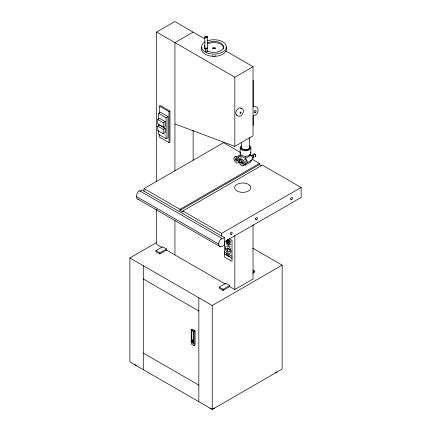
<?xml version="1.0" encoding="UTF-8"?>
<svg xmlns="http://www.w3.org/2000/svg" width="431" height="431" viewBox="0 0 431 431"><rect width="100%" height="100%" fill="white"/><g stroke="black" fill="none" stroke-linecap="round" stroke-linejoin="round"><path stroke-width="0.65" d="M156.625 181.887L156.625 32.056L174.824 21.55L204.763 38.838M193.131 32.12L174.938 42.626L174.938 170.757M159.422 112.857L159.422 106.128L160.38 105.573L169.954 111.106L169.954 142.068L168.995 142.618L159.422 137.09L159.422 134.397M158.683 119.328L158.683 113.418L160.596 112.313L168.004 116.569L168.004 137.581L166.086 138.685L158.683 134.429L158.683 130.491M159.422 106.128L168.995 111.656L169.954 111.106M157.724 119.495L159.637 118.39L165.132 121.564L165.132 125.971L163.214 127.08L157.724 123.907L157.724 119.495L163.214 122.668L165.132 121.564M156.625 32.056L234.841 77.214L253.035 66.708L253.035 135.878L234.841 146.384L174.938 123.961M158.683 113.418L166.086 117.679L168.004 116.569M157.724 126.132L159.637 125.028L165.132 128.196L165.132 132.608L163.214 133.712L157.724 130.545L157.724 126.132L163.214 129.3L165.132 128.196M144.062 191.208L144.062 188.584L223.544 142.693L240.353 152.396M139.843 191.429L142.144 190.098L224.503 237.648L224.503 245.002L221.631 246.661A5.334 3.082 -60 0 1 218.759 244.091L136.395 196.541M251.375 159.933A2.71 1.562 60 0 0 252.781 158.317A2.71 1.562 60 0 0 250.88 155.3L245.352 158.489L240.164 155.494L240.164 147.752M246.71 163.047L252.232 159.853M244.199 164.459L245.352 165.121L250.88 161.932L250.88 160.273M179.986 209.326L259.473 163.435L259.473 164.545L179.986 210.436L179.986 209.326L144.062 188.584M179.986 210.436L182.846 212.084L182.846 210.98L262.328 165.089L301.118 187.48L301.118 197.457L224.529 241.672M252.571 248.062L282.154 265.14L282.154 369.087L212.241 409.45L129.882 361.9L129.882 257.953L156.685 242.481M166.506 250.077L159.804 253.951L155.974 251.736L155.974 250.632L162.676 246.764L166.506 248.973L166.506 250.077L225.305 284.024M155.974 250.632L159.804 252.841L166.506 248.973M182.846 210.98L221.631 233.37L301.118 187.48M224.503 237.648L221.631 239.307L221.631 238.203L139.272 190.653A5.334 3.082 -60 0 0 136.422 196.046A5.334 3.082 -60 0 0 138.486 199.235M219.18 287.121L225.882 283.253L229.712 285.462L229.712 286.572L223.01 290.44L219.18 288.231L219.18 287.121L223.01 289.336L229.712 285.462M252.938 272.058L254.613 271.088L254.613 272.193L252.938 273.162M229.712 286.572L234.841 289.53L253.035 279.024L253.035 224.626M129.882 257.953L212.241 305.504L282.154 265.14M191.224 329.629L192.183 329.074L195.054 330.733L195.054 345.107L194.095 345.662L191.224 344.003L191.224 329.629L194.095 331.283L195.054 330.733M191.8 342.564L193.718 343.669L193.718 341.46L191.8 340.355L191.8 342.564L192.759 342.009L193.718 342.564M253.573 106.592C259.99 105.309 259.063 114.872 253.902 115.67M225.704 50.923L253.035 66.708M240.676 108.014C246.952 109.312 240.875 119.84 236.614 115.055M249.727 154.632L250.88 155.3M252.518 159.422L259.473 163.435M259.473 164.545L261.757 165.865M229.276 238.796L232.013 240.374L232.013 261.385L224.352 256.962L224.352 241.274M227.261 239.297L230.461 241.15M227.261 239.959L230.461 241.807M226.728 240.385L230.461 242.54M226.194 240.805L229.066 242.464M226.194 241.592L230.461 244.054M226.194 242.324L230.461 244.786M226.194 243.106L229.066 244.765M226.965 244.555L230.461 246.575M230.461 249.678L227.59 248.019L226.194 248.956L227.59 251.106L229.12 251.99L230.461 251.192L227.59 248.019L227.59 251.106M137.785 199.117L220.144 246.667M224.352 251.914L232.013 256.337M229.066 255.276L226.587 253.843L226.587 254.947M252.97 270.14L254.613 271.088M226.965 255.168L229.836 256.828M224.352 253.934L232.013 258.358M162.126 247.55L156.625 244.372L156.625 209.434M143.291 278.965L198.836 311.031M143.291 353.054L198.836 385.12M253.18 80.198L253.18 106.866M253.18 115.535L253.18 125.54M250.88 147.558L250.88 153.086M249.894 154.761L249.894 155.866M249.581 137.564L249.581 147.58M245.352 156.275L245.352 158.489A2.71 1.562 60 0 1 247.27 161.808A2.71 1.562 60 0 1 245.352 162.913L245.352 165.121M241.462 142.386L241.462 147.731M234.841 77.214L234.841 146.384M234.841 235.805L234.841 289.53M223.01 289.336L223.01 290.44M221.631 233.37L221.631 235.989M212.241 305.504L212.241 409.45M207.613 37.104A1.385 0.797 0 0 1 205.431 37.675A1.385 0.797 0 0 1 205.662 36.296A1.385 0.797 0 0 1 207.613 37.104L207.613 48.159M207.122 48.132L207.122 51.451M204.86 36.947L204.86 48.008M198.836 297.762L198.836 401.708M194.095 331.283L194.095 345.662M193.131 130.167L193.131 160.251M192.759 340.905L192.759 342.009M174.938 220.694L174.938 254.947M168.995 111.656L168.995 142.618M166.086 117.679L166.086 138.685M163.214 122.668L163.214 127.08M163.214 129.3L163.214 133.712M159.804 252.841L159.804 253.951M158.683 123.923L158.683 125.89M143.291 265.695L143.291 369.642M214.59 408.022A2.71 1.562 0 0 1 212.946 408.75M211.54 408.75A2.71 1.562 0 0 1 209.897 408.022M136.514 365.558A2.71 1.562 0 0 1 134.86 364.319M277.106 371.705A2.71 1.562 0 0 1 275.193 372.81M215.823 55.728A2.591 1.498 0 0 1 214.66 56.116M213.318 56.116A2.591 1.498 0 0 1 212.154 55.728M212.677 48.935A1.352 0.781 0 0 1 213.986 48.358A1.352 0.781 0 0 1 215.295 48.935M226.011 47.281A12.445 7.187 0 0 1 213.986 56.326A12.445 7.187 0 0 1 201.967 47.281M207.764 40.703A12.445 7.187 0 0 1 226.383 46.3A12.445 7.187 0 0 1 209.73 53.681A12.445 7.187 0 0 1 205.188 41.845M207.715 42.798A9.514 5.49 0 0 1 221.001 43.213A9.514 5.49 0 0 1 220.564 50.896A9.514 5.49 0 0 1 207.263 50.81M205.366 49.247A9.514 5.49 0 0 1 204.8 45.503M207.112 51.316A0.889 0.512 0 0 1 206.266 51.914A0.889 0.512 0 0 1 205.35 51.354L205.35 48.035A0.889 0.512 0 0 0 205.361 48.17M207.715 43.903A9.514 5.49 0 0 1 218.652 43.245A9.514 5.49 0 0 1 223.355 48.989M204.617 48.989A9.514 5.49 0 0 1 204.477 48.035M207.112 47.997A0.889 0.512 0 0 1 207.069 48.261M206.805 48.482A0.889 0.512 0 0 1 205.722 48.504M207.5 47.755A1.385 0.797 0 0 1 206.287 48.881A1.385 0.797 0 0 1 204.94 47.803M249.409 146.976A4.062 2.344 0 0 1 245.648 149.999A4.062 2.344 0 0 1 241.565 147.116M249.333 146.993A3.981 2.3 0 0 1 246.672 149.853A3.981 2.3 0 0 1 241.71 148.318M218.759 244.091A5.334 3.082 -60 0 1 221.631 238.203M237.206 115.239A4.062 2.344 -60 0 1 236.614 110.363A4.062 2.344 -60 0 1 241.134 108.44M249.193 145.398A5.361 3.098 0 0 1 249.43 149.772A5.361 3.098 0 0 1 241.85 149.913A5.361 3.098 0 0 1 241.613 145.538M250.653 152.288A5.361 3.098 0 0 1 245.692 156.275A5.361 3.098 0 0 1 240.304 152.477M240.164 159.917A2.71 1.562 60 0 1 239.205 159.066M238.505 157.854A2.71 1.562 60 0 1 240.164 155.494M239.205 157.094A1.352 0.781 60 0 1 240.212 156.625A1.352 0.781 60 0 1 241.118 158.312A1.352 0.781 60 0 1 240.115 158.78M244.404 160.003A1.352 0.781 60 0 1 245.401 159.621A1.352 0.781 60 0 1 246.311 161.21A1.352 0.781 60 0 1 245.471 161.867M237.729 160.601A1.352 0.781 60 0 1 236.667 159.847A1.352 0.781 60 0 1 236.377 158.495M242.842 163.591A1.352 0.781 60 0 1 241.802 162.746A1.352 0.781 60 0 1 241.597 161.42M242.852 163.144A0.873 0.506 60 0 1 242.712 163.155M242.394 163.02A0.873 0.506 60 0 1 241.866 161.911M239.334 162.067A3.443 1.988 60 0 1 238.402 162.503M234.976 157.164A3.443 1.988 60 0 1 237.411 156.625A3.443 1.988 60 0 1 239.668 160.143M240.299 160.041A3.346 1.929 60 0 1 244.361 161.792A3.346 1.929 60 0 1 242.777 165.24M237.756 160.23A0.981 0.566 60 0 1 236.91 159.82A0.981 0.566 60 0 1 236.63 158.732M251.968 155.365A1.352 0.781 60 0 1 253.627 156.34A1.352 0.781 60 0 1 252.787 157.504M251.839 155.844A1.352 0.781 60 0 1 251.871 155.575M254.236 154.061A1.352 0.781 60 0 1 255.475 155.074A1.352 0.781 60 0 1 255.384 156.475M251.672 155.742A1.589 0.916 60 0 1 252.803 155.112A1.589 0.916 60 0 1 253.918 157.062A1.589 0.916 60 0 1 252.787 157.698M253.74 154.082A1.589 0.916 60 0 1 255.61 155.036A1.589 0.916 60 0 1 254.99 156.717M253.59 154.637A1.589 0.916 60 0 1 253.627 154.325M255.535 218.167A1.352 0.781 -60 0 1 255.335 218.458M193.718 331.628L191.8 330.523L191.8 339.369L193.718 340.474L193.718 331.628M249.797 185.325L248.504 184.355A8.124 4.693 0 0 0 237.81 183.951A8.124 4.693 0 0 0 235.719 190.017L237.012 190.987A8.124 4.693 0 0 0 247.706 191.391A8.124 4.693 0 0 0 249.797 185.325M213.307 48.708A1.352 0.781 0 0 0 215.344 48.035A1.352 0.781 0 0 0 213.307 47.356A1.352 0.781 0 0 0 213.307 48.708M205.722 37.443A0.889 0.512 0 0 0 207.122 37.077A0.889 0.512 0 0 0 205.867 36.56A0.889 0.512 0 0 0 205.722 37.443M255.227 112.593A1.352 0.781 -60 0 0 255.852 110.455A1.352 0.781 -60 0 0 254.209 111.667A1.352 0.781 -60 0 0 255.227 112.593M231.447 234.324A1.352 0.781 -60 0 0 231.873 232.228A1.352 0.781 -60 0 0 230.273 233.645A1.352 0.781 -60 0 0 231.447 234.324M256.806 219.681A1.352 0.781 -60 0 0 257.237 217.585A1.352 0.781 -60 0 0 255.631 219.002A1.352 0.781 -60 0 0 256.806 219.681M291.728 199.521A1.352 0.781 -60 0 0 292.159 197.42A1.352 0.781 -60 0 0 290.559 198.842A1.352 0.781 -60 0 0 291.728 199.521M233.952 159.131A3.443 1.988 60 0 0 237.966 162.945A3.443 1.988 60 0 0 237.077 157.671A3.443 1.988 60 0 0 233.952 159.131M235.396 159.61A1.352 0.781 60 0 0 236.975 161.108A1.352 0.781 60 0 0 236.624 159.034A1.352 0.781 60 0 0 235.396 159.61M239.178 161.9A3.346 1.929 60 0 0 242.955 165.913A3.346 1.929 60 0 0 242.437 160.925A3.346 1.929 60 0 0 239.178 161.9M240.573 162.503A1.352 0.781 60 0 0 242.103 164.125A1.352 0.781 60 0 0 241.893 162.104A1.352 0.781 60 0 0 240.573 162.503M240.692 113.143A0.733 0.42 -60 0 0 240.924 112.006A0.733 0.42 -60 0 0 240.062 112.777A0.733 0.42 -60 0 0 240.692 113.143M225.321 248.321A4.062 2.344 60 0 0 229.831 253.358A4.062 2.344 60 0 0 229.4 247.389A4.062 2.344 60 0 0 225.321 248.321"/></g></svg>
